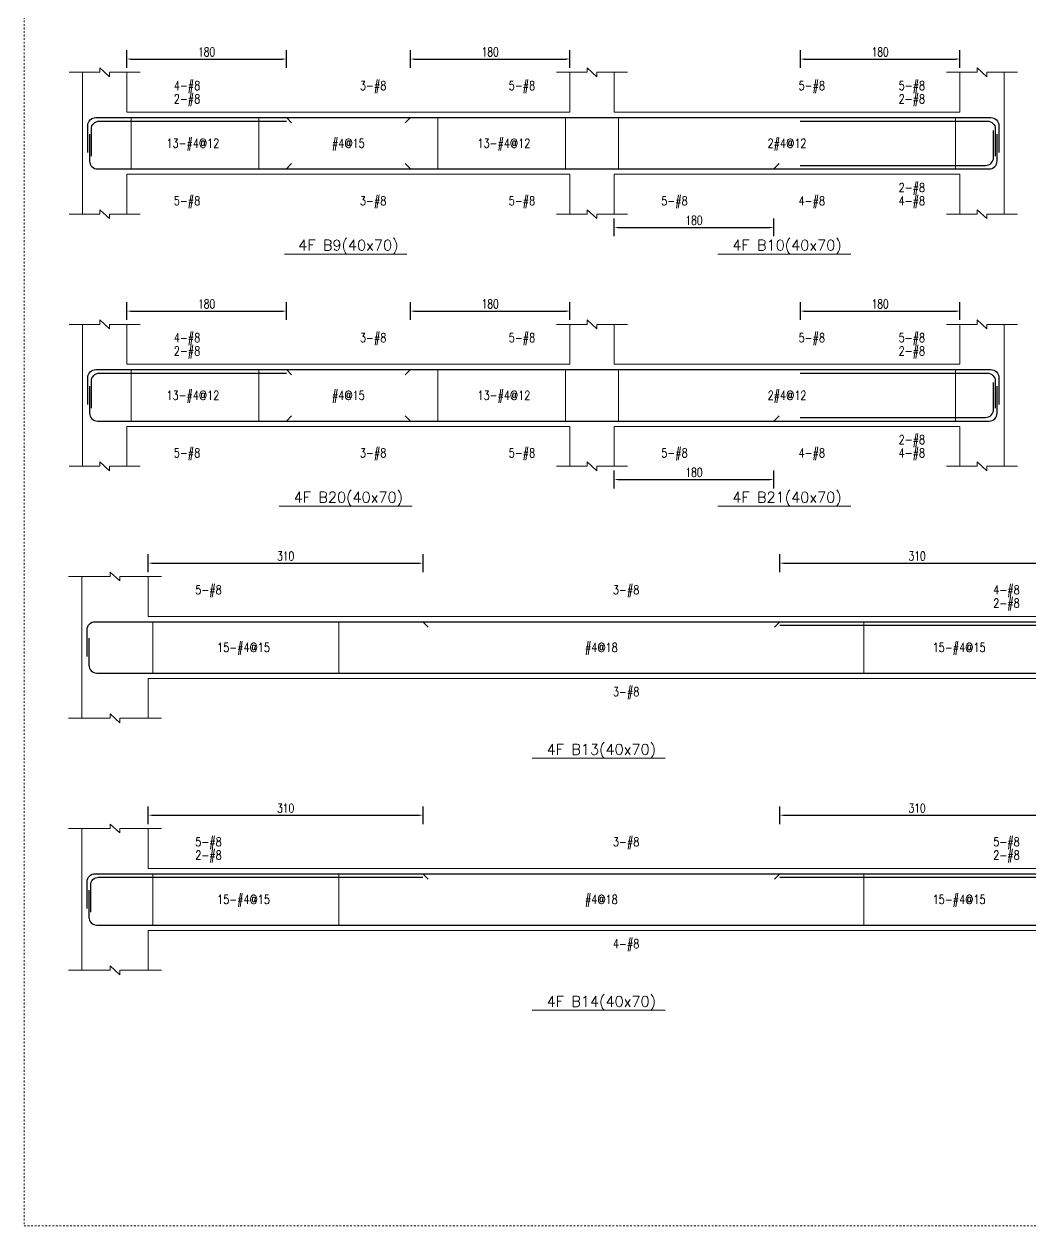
# Model space of a CAD drawing. Header units: millimetres. Extents: x 50 to 17750, y -6050 to -1000.
# Drawn here: x 7150 to 8285, y -3500 to -2144 of the extents above; entities that cross this region are included whole.
import ezdxf
from ezdxf.enums import TextEntityAlignment as Align

# ---------------------------------------------------------------- set-up
doc = ezdxf.new("R2010")
doc.units = ezdxf.units.MM
doc.linetypes.add('DOT', pattern=[4, 2, -2])
for name, color, linetype in [('主筋文字', 3, 'Continuous'), ('主筋文字引線', 3, 'Continuous'), ('主筋線', 1, 'Continuous'), ('剪力筋文字', 3, 'Continuous'), ('剪力筋文字引線', 3, 'Continuous'), ('剪力筋線', 3, 'Continuous'), ('圖框', 132, 'DOT'), ('尺寸標註-字串', 4, 'Continuous'), ('梁柱截斷記號', 3, 'Continuous'), ('梁跨名稱', 3, 'Continuous'), ('梁跨名稱底線', 3, 'Continuous'), ('邊界線', 3, 'Continuous')]:
    doc.layers.add(name, color=color, linetype=linetype)
doc.styles.add('note', font='romans', dxfattribs={"width": 0.75, "height": 10})
doc.styles.add('romanc', font='romanc.shx', dxfattribs={"height": 0.2, "bigfont": 'chineset.shx'})
doc.styles.add('romans', font='romans.shx', dxfattribs={"height": 0.2, "bigfont": 'chineset.shx'})
doc.dimstyles.new('BeamRebarDim', dxfattribs={"dimtxt": 12, "dimasz": 4.5, "dimexe": 10, "dimexo": 1, "dimgap": 3, "dimtad": 1, "dimdec": 0, "dimdsep": 46, "dimtxsty": 'note', "dimcen": 2.5, "dimclrd": 256, "dimclre": 256, "dimclrt": 256, "dimadec": 0, "dimazin": 0, "dimtfac": 1, "dimtmove": 0, "dimatfit": 3, "dimfxl": 1, "dimtolj": 1, "dimarcsym": 0})

# ---------------------------------------------------------------- blocks, each defined once
blk = doc.blocks.new('*D86')
at = {"layer": 'Defpoints', "color": 0}
for p in [(7266.015625, -2194.515625), (7446.015625, -2183.515625), (7446.015625, -2194.515625)]:
    blk.add_point(p, dxfattribs=at)
at = {"layer": '尺寸標註-字串', "lineweight": -2}
for p, q in [((7266.015625, -2193.515625), (7266.015625, -2173.515625)), ((7446.015625, -2193.515625), (7446.015625, -2173.515625)), ((7270.515625, -2183.515625), (7441.515625, -2183.515625))]:
    blk.add_line(p, q, dxfattribs=at)
at = {"layer": '尺寸標註-字串'}
for points in [[(7270.515625, -2182.765625), (7270.515625, -2184.265625), (7266.015625, -2183.515625)], [(7441.515625, -2184.265625), (7441.515625, -2182.765625), (7446.015625, -2183.515625)]]:
    blk.add_solid(points, dxfattribs=at)
at = {"layer": '尺寸標註-字串', "insert": (7356.015625, -2175.470625), "char_height": 10, "attachment_point": 5, "style": 'note'}
blk.add_mtext('\\A1;180', dxfattribs=at)
blk = doc.blocks.new('*D87')
at = {"layer": 'Defpoints', "color": 0}
for p in [(7586.015625, -2194.515625), (7766.015625, -2183.515625), (7766.015625, -2194.515625)]:
    blk.add_point(p, dxfattribs=at)
at = {"layer": '尺寸標註-字串', "lineweight": -2}
for p, q in [((7586.015625, -2193.515625), (7586.015625, -2173.515625)), ((7766.015625, -2193.515625), (7766.015625, -2173.515625)), ((7590.515625, -2183.515625), (7761.515625, -2183.515625))]:
    blk.add_line(p, q, dxfattribs=at)
at = {"layer": '尺寸標註-字串'}
for points in [[(7590.515625, -2182.765625), (7590.515625, -2184.265625), (7586.015625, -2183.515625)], [(7761.515625, -2184.265625), (7761.515625, -2182.765625), (7766.015625, -2183.515625)]]:
    blk.add_solid(points, dxfattribs=at)
at = {"layer": '尺寸標註-字串', "insert": (7676.015625, -2175.470625), "char_height": 10, "attachment_point": 5, "style": 'note'}
blk.add_mtext('\\A1;180', dxfattribs=at)
blk = doc.blocks.new('*D88')
at = {"layer": 'Defpoints', "color": 0}
for p in [(8026.015625, -2194.515625), (8206.015625, -2183.515625), (8206.015625, -2194.515625)]:
    blk.add_point(p, dxfattribs=at)
at = {"layer": '尺寸標註-字串', "lineweight": -2}
for p, q in [((8026.015625, -2193.515625), (8026.015625, -2173.515625)), ((8206.015625, -2193.515625), (8206.015625, -2173.515625)), ((8030.515625, -2183.515625), (8201.515625, -2183.515625))]:
    blk.add_line(p, q, dxfattribs=at)
at = {"layer": '尺寸標註-字串'}
for points in [[(8030.515625, -2182.765625), (8030.515625, -2184.265625), (8026.015625, -2183.515625)], [(8201.515625, -2184.265625), (8201.515625, -2182.765625), (8206.015625, -2183.515625)]]:
    blk.add_solid(points, dxfattribs=at)
at = {"layer": '尺寸標註-字串', "insert": (8116.015625, -2175.470625), "char_height": 10, "attachment_point": 5, "style": 'note'}
blk.add_mtext('\\A1;180', dxfattribs=at)
blk = doc.blocks.new('*D89')
at = {"layer": 'Defpoints', "color": 0}
for p in [(7816.015625, -2384.515625), (7996.015625, -2373.515625), (7996.015625, -2384.515625)]:
    blk.add_point(p, dxfattribs=at)
at = {"layer": '尺寸標註-字串', "lineweight": -2}
for p, q in [((7816.015625, -2383.515625), (7816.015625, -2363.515625)), ((7996.015625, -2383.515625), (7996.015625, -2363.515625)), ((7820.515625, -2373.515625), (7991.515625, -2373.515625))]:
    blk.add_line(p, q, dxfattribs=at)
at = {"layer": '尺寸標註-字串'}
for points in [[(7820.515625, -2372.765625), (7820.515625, -2374.265625), (7816.015625, -2373.515625)], [(7991.515625, -2374.265625), (7991.515625, -2372.765625), (7996.015625, -2373.515625)]]:
    blk.add_solid(points, dxfattribs=at)
at = {"layer": '尺寸標註-字串', "insert": (7906.015625, -2365.470625), "char_height": 10, "attachment_point": 5, "style": 'note'}
blk.add_mtext('\\A1;180', dxfattribs=at)
blk = doc.blocks.new('*D96')
at = {"layer": 'Defpoints', "color": 0}
for p in [(7266.015625, -2478.890625), (7446.015625, -2467.890625), (7446.015625, -2478.890625)]:
    blk.add_point(p, dxfattribs=at)
at = {"layer": '尺寸標註-字串', "lineweight": -2}
for p, q in [((7266.015625, -2477.890625), (7266.015625, -2457.890625)), ((7446.015625, -2477.890625), (7446.015625, -2457.890625)), ((7270.515625, -2467.890625), (7441.515625, -2467.890625))]:
    blk.add_line(p, q, dxfattribs=at)
at = {"layer": '尺寸標註-字串'}
for points in [[(7270.515625, -2467.140625), (7270.515625, -2468.640625), (7266.015625, -2467.890625)], [(7441.515625, -2468.640625), (7441.515625, -2467.140625), (7446.015625, -2467.890625)]]:
    blk.add_solid(points, dxfattribs=at)
at = {"layer": '尺寸標註-字串', "insert": (7356.015625, -2459.845625), "char_height": 10, "attachment_point": 5, "style": 'note'}
blk.add_mtext('\\A1;180', dxfattribs=at)
blk = doc.blocks.new('*D97')
at = {"layer": 'Defpoints', "color": 0}
for p in [(7586.015625, -2478.890625), (7766.015625, -2467.890625), (7766.015625, -2478.890625)]:
    blk.add_point(p, dxfattribs=at)
at = {"layer": '尺寸標註-字串', "lineweight": -2}
for p, q in [((7586.015625, -2477.890625), (7586.015625, -2457.890625)), ((7766.015625, -2477.890625), (7766.015625, -2457.890625)), ((7590.515625, -2467.890625), (7761.515625, -2467.890625))]:
    blk.add_line(p, q, dxfattribs=at)
at = {"layer": '尺寸標註-字串'}
for points in [[(7590.515625, -2467.140625), (7590.515625, -2468.640625), (7586.015625, -2467.890625)], [(7761.515625, -2468.640625), (7761.515625, -2467.140625), (7766.015625, -2467.890625)]]:
    blk.add_solid(points, dxfattribs=at)
at = {"layer": '尺寸標註-字串', "insert": (7676.015625, -2459.845625), "char_height": 10, "attachment_point": 5, "style": 'note'}
blk.add_mtext('\\A1;180', dxfattribs=at)
blk = doc.blocks.new('*D98')
at = {"layer": 'Defpoints', "color": 0}
for p in [(8026.015625, -2478.890625), (8206.015625, -2467.890625), (8206.015625, -2478.890625)]:
    blk.add_point(p, dxfattribs=at)
at = {"layer": '尺寸標註-字串', "lineweight": -2}
for p, q in [((8026.015625, -2477.890625), (8026.015625, -2457.890625)), ((8206.015625, -2477.890625), (8206.015625, -2457.890625)), ((8030.515625, -2467.890625), (8201.515625, -2467.890625))]:
    blk.add_line(p, q, dxfattribs=at)
at = {"layer": '尺寸標註-字串'}
for points in [[(8030.515625, -2467.140625), (8030.515625, -2468.640625), (8026.015625, -2467.890625)], [(8201.515625, -2468.640625), (8201.515625, -2467.140625), (8206.015625, -2467.890625)]]:
    blk.add_solid(points, dxfattribs=at)
at = {"layer": '尺寸標註-字串', "insert": (8116.015625, -2459.845625), "char_height": 10, "attachment_point": 5, "style": 'note'}
blk.add_mtext('\\A1;180', dxfattribs=at)
blk = doc.blocks.new('*D99')
at = {"layer": 'Defpoints', "color": 0}
for p in [(7816.015625, -2668.890625), (7996.015625, -2657.890625), (7996.015625, -2668.890625)]:
    blk.add_point(p, dxfattribs=at)
at = {"layer": '尺寸標註-字串', "lineweight": -2}
for p, q in [((7816.015625, -2667.890625), (7816.015625, -2647.890625)), ((7996.015625, -2667.890625), (7996.015625, -2647.890625)), ((7820.515625, -2657.890625), (7991.515625, -2657.890625))]:
    blk.add_line(p, q, dxfattribs=at)
at = {"layer": '尺寸標註-字串'}
for points in [[(7820.515625, -2657.140625), (7820.515625, -2658.640625), (7816.015625, -2657.890625)], [(7991.515625, -2658.640625), (7991.515625, -2657.140625), (7996.015625, -2657.890625)]]:
    blk.add_solid(points, dxfattribs=at)
at = {"layer": '尺寸標註-字串', "insert": (7906.015625, -2649.845625), "char_height": 10, "attachment_point": 5, "style": 'note'}
blk.add_mtext('\\A1;180', dxfattribs=at)
blk = doc.blocks.new('*D100')
at = {"layer": 'Defpoints', "color": 0}
for p in [(7600.234375, -2752.265625), (7290.234375, -2763.265625), (7600.234375, -2763.265625)]:
    blk.add_point(p, dxfattribs=at)
at = {"layer": '尺寸標註-字串', "lineweight": -2}
for p, q in [((7290.234375, -2762.265625), (7290.234375, -2742.265625)), ((7294.734375, -2752.265625), (7595.734375, -2752.265625)), ((7600.234375, -2762.265625), (7600.234375, -2742.265625))]:
    blk.add_line(p, q, dxfattribs=at)
at = {"layer": '尺寸標註-字串'}
for points in [[(7294.734375, -2751.515625), (7294.734375, -2753.015625), (7290.234375, -2752.265625)], [(7595.734375, -2753.015625), (7595.734375, -2751.515625), (7600.234375, -2752.265625)]]:
    blk.add_solid(points, dxfattribs=at)
at = {"layer": '尺寸標註-字串', "insert": (7445.234375, -2744.220625), "char_height": 10, "attachment_point": 5, "style": 'note'}
blk.add_mtext('\\A1;310', dxfattribs=at)
blk = doc.blocks.new('*D101')
at = {"layer": 'Defpoints', "color": 0}
for p in [(8312.734375, -2752.265625), (8002.734375, -2763.265625), (8312.734375, -2763.265625)]:
    blk.add_point(p, dxfattribs=at)
at = {"layer": '尺寸標註-字串', "lineweight": -2}
for p, q in [((8002.734375, -2762.265625), (8002.734375, -2742.265625)), ((8007.234375, -2752.265625), (8308.234375, -2752.265625)), ((8312.734375, -2762.265625), (8312.734375, -2742.265625))]:
    blk.add_line(p, q, dxfattribs=at)
at = {"layer": '尺寸標註-字串'}
for points in [[(8007.234375, -2751.515625), (8007.234375, -2753.015625), (8002.734375, -2752.265625)], [(8308.234375, -2753.015625), (8308.234375, -2751.515625), (8312.734375, -2752.265625)]]:
    blk.add_solid(points, dxfattribs=at)
at = {"layer": '尺寸標註-字串', "insert": (8157.734375, -2744.220625), "char_height": 10, "attachment_point": 5, "style": 'note'}
blk.add_mtext('\\A1;310', dxfattribs=at)
blk = doc.blocks.new('*D106')
at = {"layer": 'Defpoints', "color": 0}
for p in [(7600.234375, -3036.640625), (7290.234375, -3047.640625), (7600.234375, -3047.640625)]:
    blk.add_point(p, dxfattribs=at)
at = {"layer": '尺寸標註-字串', "lineweight": -2}
for p, q in [((7290.234375, -3046.640625), (7290.234375, -3026.640625)), ((7294.734375, -3036.640625), (7595.734375, -3036.640625)), ((7600.234375, -3046.640625), (7600.234375, -3026.640625))]:
    blk.add_line(p, q, dxfattribs=at)
at = {"layer": '尺寸標註-字串'}
for points in [[(7294.734375, -3035.890625), (7294.734375, -3037.390625), (7290.234375, -3036.640625)], [(7595.734375, -3037.390625), (7595.734375, -3035.890625), (7600.234375, -3036.640625)]]:
    blk.add_solid(points, dxfattribs=at)
at = {"layer": '尺寸標註-字串', "insert": (7445.234375, -3028.595625), "char_height": 10, "attachment_point": 5, "style": 'note'}
blk.add_mtext('\\A1;310', dxfattribs=at)
blk = doc.blocks.new('*D107')
at = {"layer": 'Defpoints', "color": 0}
for p in [(8312.734375, -3036.640625), (8002.734375, -3047.640625), (8312.734375, -3047.640625)]:
    blk.add_point(p, dxfattribs=at)
at = {"layer": '尺寸標註-字串', "lineweight": -2}
for p, q in [((8002.734375, -3046.640625), (8002.734375, -3026.640625)), ((8007.234375, -3036.640625), (8308.234375, -3036.640625)), ((8312.734375, -3046.640625), (8312.734375, -3026.640625))]:
    blk.add_line(p, q, dxfattribs=at)
at = {"layer": '尺寸標註-字串'}
for points in [[(8007.234375, -3035.890625), (8007.234375, -3037.390625), (8002.734375, -3036.640625)], [(8308.234375, -3037.390625), (8308.234375, -3035.890625), (8312.734375, -3036.640625)]]:
    blk.add_solid(points, dxfattribs=at)
at = {"layer": '尺寸標註-字串', "insert": (8157.734375, -3028.595625), "char_height": 10, "attachment_point": 5, "style": 'note'}
blk.add_mtext('\\A1;310', dxfattribs=at)

msp = doc.modelspace()

# ---------------------------------------------------------------- linework, layer by layer
at = {"layer": '主筋文字引線', "lineweight": 5}
for points in [[(7306, -2249.5, 0, 1.5, 0), (7306, -2245, 0, 0, 0), (7306, -2213.5, 0, 0, 0), (7316, -2213.5, 0, 0, 0)], [(7516, -2249.5, 0, 1.5, 0), (7516, -2245, 0, 0, 0), (7516, -2213.5, 0, 0, 0), (7526, -2213.5, 0, 0, 0)], [(7681, -2249.5, 0, 1.5, 0), (7681, -2245, 0, 0, 0), (7681, -2213.5, 0, 0, 0), (7694, -2213.5, 0, 0, 0)], [(8011, -2249.5, 0, 1.5, 0), (8011, -2245, 0, 0, 0), (8011, -2213.5, 0, 0, 0), (8021, -2213.5, 0, 0, 0)], [(8121, -2249.5, 0, 1.5, 0), (8121, -2245, 0, 0, 0), (8121, -2213.5, 0, 0, 0), (8134, -2213.5, 0, 0, 0)], [(7306, -2253.5, 0, 1.5, 0), (7306, -2249, 0, 0, 0), (7306, -2228.5, 0, 0, 0), (7316, -2228.5, 0, 0, 0)], [(8121, -2253.5, 0, 1.5, 0), (8121, -2249, 0, 0, 0), (8121, -2228.5, 0, 0, 0), (8134, -2228.5, 0, 0, 0)], [(8121, -2303.5, 0, 1.5, 0), (8121, -2308, 0, 0, 0), (8121, -2328.5, 0, 0, 0), (8134, -2328.5, 0, 0, 0)], [(7306, -2307.5, 0, 1.5, 0), (7306, -2312, 0, 0, 0), (7306, -2343.5, 0, 0, 0), (7316, -2343.5, 0, 0, 0)], [(7516, -2307.5, 0, 1.5, 0), (7516, -2312, 0, 0, 0), (7516, -2343.5, 0, 0, 0), (7526, -2343.5, 0, 0, 0)], [(7681, -2307.5, 0, 1.5, 0), (7681, -2312, 0, 0, 0), (7681, -2343.5, 0, 0, 0), (7694, -2343.5, 0, 0, 0)], [(7856, -2307.5, 0, 1.5, 0), (7856, -2312, 0, 0, 0), (7856, -2343.5, 0, 0, 0), (7866, -2343.5, 0, 0, 0)], [(8011, -2307.5, 0, 1.5, 0), (8011, -2312, 0, 0, 0), (8011, -2343.5, 0, 0, 0), (8021, -2343.5, 0, 0, 0)], [(8121, -2307.5, 0, 1.5, 0), (8121, -2312, 0, 0, 0), (8121, -2343.5, 0, 0, 0), (8134, -2343.5, 0, 0, 0)], [(7306, -2533.9, 0, 1.5, 0), (7306, -2529.4, 0, 0, 0), (7306, -2497.9, 0, 0, 0), (7316, -2497.9, 0, 0, 0)], [(7516, -2533.9, 0, 1.5, 0), (7516, -2529.4, 0, 0, 0), (7516, -2497.9, 0, 0, 0), (7526, -2497.9, 0, 0, 0)], [(7681, -2533.9, 0, 1.5, 0), (7681, -2529.4, 0, 0, 0), (7681, -2497.9, 0, 0, 0), (7694, -2497.9, 0, 0, 0)], [(8011, -2533.9, 0, 1.5, 0), (8011, -2529.4, 0, 0, 0), (8011, -2497.9, 0, 0, 0), (8021, -2497.9, 0, 0, 0)], [(8121, -2533.9, 0, 1.5, 0), (8121, -2529.4, 0, 0, 0), (8121, -2497.9, 0, 0, 0), (8134, -2497.9, 0, 0, 0)], [(7306, -2537.9, 0, 1.5, 0), (7306, -2533.4, 0, 0, 0), (7306, -2512.9, 0, 0, 0), (7316, -2512.9, 0, 0, 0)], [(8121, -2537.9, 0, 1.5, 0), (8121, -2533.4, 0, 0, 0), (8121, -2512.9, 0, 0, 0), (8134, -2512.9, 0, 0, 0)], [(8121, -2587.9, 0, 1.5, 0), (8121, -2592.4, 0, 0, 0), (8121, -2612.9, 0, 0, 0), (8134, -2612.9, 0, 0, 0)], [(7306, -2591.9, 0, 1.5, 0), (7306, -2596.4, 0, 0, 0), (7306, -2627.9, 0, 0, 0), (7316, -2627.9, 0, 0, 0)], [(7516, -2591.9, 0, 1.5, 0), (7516, -2596.4, 0, 0, 0), (7516, -2627.9, 0, 0, 0), (7526, -2627.9, 0, 0, 0)], [(7681, -2591.9, 0, 1.5, 0), (7681, -2596.4, 0, 0, 0), (7681, -2627.9, 0, 0, 0), (7694, -2627.9, 0, 0, 0)], [(7856, -2591.9, 0, 1.5, 0), (7856, -2596.4, 0, 0, 0), (7856, -2627.9, 0, 0, 0), (7866, -2627.9, 0, 0, 0)], [(8011, -2591.9, 0, 1.5, 0), (8011, -2596.4, 0, 0, 0), (8011, -2627.9, 0, 0, 0), (8021, -2627.9, 0, 0, 0)], [(8121, -2591.9, 0, 1.5, 0), (8121, -2596.4, 0, 0, 0), (8121, -2627.9, 0, 0, 0), (8134, -2627.9, 0, 0, 0)], [(7330.2, -2818.3, 0, 1.5, 0), (7330.2, -2813.8, 0, 0, 0), (7330.2, -2782.3, 0, 0, 0), (7340.2, -2782.3, 0, 0, 0)], [(7801.5, -2818.3, 0, 1.5, 0), (7801.5, -2813.8, 0, 0, 0), (7801.5, -2782.3, 0, 0, 0), (7811.5, -2782.3, 0, 0, 0)], [(8227.7, -2818.3, 0, 1.5, 0), (8227.7, -2813.8, 0, 0, 0), (8227.7, -2782.3, 0, 0, 0), (8240.7, -2782.3, 0, 0, 0)], [(8227.7, -2822.3, 0, 1.5, 0), (8227.7, -2817.8, 0, 0, 0), (8227.7, -2797.3, 0, 0, 0), (8240.7, -2797.3, 0, 0, 0)], [(7801.5, -2876.3, 0, 1.5, 0), (7801.5, -2880.8, 0, 0, 0), (7801.5, -2897.3, 0, 0, 0), (7811.5, -2897.3, 0, 0, 0)], [(7330.2, -3102.6, 0, 1.5, 0), (7330.2, -3098.1, 0, 0, 0), (7330.2, -3066.6, 0, 0, 0), (7340.2, -3066.6, 0, 0, 0)], [(7801.5, -3102.6, 0, 1.5, 0), (7801.5, -3098.1, 0, 0, 0), (7801.5, -3066.6, 0, 0, 0), (7811.5, -3066.6, 0, 0, 0)], [(8227.7, -3102.6, 0, 1.5, 0), (8227.7, -3098.1, 0, 0, 0), (8227.7, -3066.6, 0, 0, 0), (8240.7, -3066.6, 0, 0, 0)], [(7330.2, -3106.6, 0, 1.5, 0), (7330.2, -3102.1, 0, 0, 0), (7330.2, -3081.6, 0, 0, 0), (7340.2, -3081.6, 0, 0, 0)], [(8227.7, -3106.6, 0, 1.5, 0), (8227.7, -3102.1, 0, 0, 0), (8227.7, -3081.6, 0, 0, 0), (8240.7, -3081.6, 0, 0, 0)], [(7801.5, -3160.6, 0, 1.5, 0), (7801.5, -3165.1, 0, 0, 0), (7801.5, -3181.6, 0, 0, 0), (7811.5, -3181.6, 0, 0, 0)]]:
    msp.add_lwpolyline(points, format="xyseb", dxfattribs=at)
at = {"layer": '主筋線', "lineweight": 30}
for points in [[(7222, -2288.9), (7222, -2258.4, -0.414214), (7230.9, -2249.5), (7266, -2249.5)], [(8206, -2249.5), (8241.1, -2249.5, -0.414214), (8250, -2258.4), (8250, -2288.9)], [(7226, -2292.9), (7226, -2262.4, -0.414214), (7234.9, -2253.5), (7266, -2253.5)], [(8206, -2253.5), (8237.1, -2253.5, -0.414214), (8246, -2262.4), (8246, -2292.9)], [(8206, -2303.5), (8235.1, -2303.5, 0.414214), (8244, -2294.6), (8244, -2264.1)], [(7224, -2268.1), (7224, -2298.6, 0.414214), (7232.9, -2307.5), (7266, -2307.5)], [(8206, -2307.5), (8239.1, -2307.5, 0.414214), (8248, -2298.6), (8248, -2268.1)], [(7222, -2573.3), (7222, -2542.8, -0.414214), (7230.9, -2533.9), (7266, -2533.9)], [(8206, -2533.9), (8241.1, -2533.9, -0.414214), (8250, -2542.8), (8250, -2573.3)], [(7226, -2577.3), (7226, -2546.8, -0.414214), (7234.9, -2537.9), (7266, -2537.9)], [(8206, -2537.9), (8237.1, -2537.9, -0.414214), (8246, -2546.8), (8246, -2577.3)], [(8206, -2587.9), (8235.1, -2587.9, 0.414214), (8244, -2579), (8244, -2548.5)], [(7224, -2552.5), (7224, -2583, 0.414214), (7232.9, -2591.9), (7266, -2591.9)], [(8206, -2591.9), (8239.1, -2591.9, 0.414214), (8248, -2583), (8248, -2552.5)], [(7221.2, -2857.6), (7221.2, -2827.2, -0.414214), (7230.1, -2818.3), (7290.2, -2818.3)], [(7223.2, -2836.9), (7223.2, -2867.4, 0.414214), (7232.1, -2876.3), (7290.2, -2876.3)], [(7221.2, -3142), (7221.2, -3111.5, -0.414214), (7230.1, -3102.6), (7290.2, -3102.6)], [(7225.2, -3146), (7225.2, -3115.5, -0.414214), (7234.1, -3106.6), (7290.2, -3106.6)], [(7223.2, -3121.3), (7223.2, -3151.8, 0.414214), (7232.1, -3160.6), (7290.2, -3160.6)]]:
    msp.add_lwpolyline(points, format="xyb", dxfattribs=at)
for points in [[(7266, -2249.5), (7446, -2249.5)], [(7446, -2249.5), (7586, -2249.5)], [(7446, -2249.5), (7452, -2255.5)], [(7586, -2249.5), (7580, -2255.5)], [(7586, -2249.5), (7766, -2249.5)], [(7766, -2249.5), (7816, -2249.5)], [(7766, -2249.5), (7816, -2249.5)], [(7816, -2249.5), (8206, -2249.5)], [(7266, -2253.5), (7446, -2253.5)], [(8026, -2253.5), (8206, -2253.5)], [(7446, -2307.5), (7452, -2301.5)], [(7586, -2307.5), (7580, -2301.5)], [(7996, -2307.5), (8002, -2301.5)], [(8026, -2303.5), (8206, -2303.5)], [(7266, -2307.5), (7446, -2307.5)], [(7446, -2307.5), (7586, -2307.5)], [(7586, -2307.5), (7766, -2307.5)], [(7766, -2307.5), (7816, -2307.5)], [(7766, -2307.5), (7816, -2307.5)], [(7816, -2307.5), (7996, -2307.5)], [(7996, -2307.5), (8206, -2307.5)], [(7266, -2533.9), (7446, -2533.9)], [(7446, -2533.9), (7586, -2533.9)], [(7446, -2533.9), (7452, -2539.9)], [(7586, -2533.9), (7580, -2539.9)], [(7586, -2533.9), (7766, -2533.9)], [(7766, -2533.9), (7816, -2533.9)], [(7766, -2533.9), (7816, -2533.9)], [(7816, -2533.9), (8206, -2533.9)], [(7266, -2537.9), (7446, -2537.9)], [(8026, -2537.9), (8206, -2537.9)], [(7446, -2591.9), (7452, -2585.9)], [(7586, -2591.9), (7580, -2585.9)], [(7996, -2591.9), (8002, -2585.9)], [(8026, -2587.9), (8206, -2587.9)], [(7266, -2591.9), (7446, -2591.9)], [(7446, -2591.9), (7586, -2591.9)], [(7586, -2591.9), (7766, -2591.9)], [(7766, -2591.9), (7816, -2591.9)], [(7766, -2591.9), (7816, -2591.9)], [(7816, -2591.9), (7996, -2591.9)], [(7996, -2591.9), (8206, -2591.9)], [(7290.2, -2818.3), (7600.2, -2818.3)], [(7600.2, -2818.3), (8002.7, -2818.3)], [(7600.2, -2818.3), (7606.2, -2824.3)], [(8002.7, -2818.3), (7996.7, -2824.3)], [(8002.7, -2818.3), (8312.7, -2818.3)], [(8002.7, -2822.3), (8312.7, -2822.3)], [(7290.2, -2876.3), (8312.7, -2876.3)], [(7290.2, -3102.6), (7600.2, -3102.6)], [(7600.2, -3102.6), (8002.7, -3102.6)], [(7600.2, -3102.6), (7606.2, -3108.6)], [(8002.7, -3102.6), (7996.7, -3108.6)], [(8002.7, -3102.6), (8312.7, -3102.6)], [(7290.2, -3106.6), (7600.2, -3106.6)], [(8002.7, -3106.6), (8312.7, -3106.6)], [(7290.2, -3160.6), (8312.7, -3160.6)]]:
    msp.add_lwpolyline(points, dxfattribs=at)
at = {"layer": '剪力筋文字引線', "lineweight": 5}
for points in [[(7271, -2278.5, 0, 1.5, 0), (7275.5, -2278.5, 0, 0, 0), (7304.5, -2278.5, 0, 0, 0)], [(7415, -2278.5, 0, 1.5, 0), (7410.5, -2278.5, 0, 0, 0), (7376.5, -2278.5, 0, 0, 0)], [(7415, -2278.5, 0, 1.5, 0), (7419.5, -2278.5, 0, 0, 0), (7492, -2278.5, 0, 0, 0)], [(7617, -2278.5, 0, 1.5, 0), (7612.5, -2278.5, 0, 0, 0), (7540, -2278.5, 0, 0, 0)], [(7617, -2278.5, 0, 1.5, 0), (7621.5, -2278.5, 0, 0, 0), (7655.5, -2278.5, 0, 0, 0)], [(7761, -2278.5, 0, 1.5, 0), (7756.5, -2278.5, 0, 0, 0), (7727.5, -2278.5, 0, 0, 0)], [(7821, -2278.5, 0, 1.5, 0), (7825.5, -2278.5, 0, 0, 0), (7983, -2278.5, 0, 0, 0)], [(8201, -2278.5, 0, 1.5, 0), (8196.5, -2278.5, 0, 0, 0), (8039, -2278.5, 0, 0, 0)], [(7271, -2562.9, 0, 1.5, 0), (7275.5, -2562.9, 0, 0, 0), (7304.5, -2562.9, 0, 0, 0)], [(7415, -2562.9, 0, 1.5, 0), (7410.5, -2562.9, 0, 0, 0), (7376.5, -2562.9, 0, 0, 0)], [(7415, -2562.9, 0, 1.5, 0), (7419.5, -2562.9, 0, 0, 0), (7492, -2562.9, 0, 0, 0)], [(7617, -2562.9, 0, 1.5, 0), (7612.5, -2562.9, 0, 0, 0), (7540, -2562.9, 0, 0, 0)], [(7617, -2562.9, 0, 1.5, 0), (7621.5, -2562.9, 0, 0, 0), (7655.5, -2562.9, 0, 0, 0)], [(7761, -2562.9, 0, 1.5, 0), (7756.5, -2562.9, 0, 0, 0), (7727.5, -2562.9, 0, 0, 0)], [(7821, -2562.9, 0, 1.5, 0), (7825.5, -2562.9, 0, 0, 0), (7983, -2562.9, 0, 0, 0)], [(8201, -2562.9, 0, 1.5, 0), (8196.5, -2562.9, 0, 0, 0), (8039, -2562.9, 0, 0, 0)], [(7295.2, -2847.3, 0, 1.5, 0), (7299.7, -2847.3, 0, 0, 0), (7361.7, -2847.3, 0, 0, 0)], [(7505.2, -2847.3, 0, 1.5, 0), (7500.7, -2847.3, 0, 0, 0), (7433.7, -2847.3, 0, 0, 0)], [(7505.2, -2847.3, 0, 1.5, 0), (7509.7, -2847.3, 0, 0, 0), (7777.5, -2847.3, 0, 0, 0)], [(8097.7, -2847.3, 0, 1.5, 0), (8093.2, -2847.3, 0, 0, 0), (7825.5, -2847.3, 0, 0, 0)], [(8097.7, -2847.3, 0, 1.5, 0), (8102.2, -2847.3, 0, 0, 0), (8169.2, -2847.3, 0, 0, 0)], [(8307.7, -2847.3, 0, 1.5, 0), (8303.2, -2847.3, 0, 0, 0), (8241.2, -2847.3, 0, 0, 0)], [(7295.2, -3131.6, 0, 1.5, 0), (7299.7, -3131.6, 0, 0, 0), (7361.7, -3131.6, 0, 0, 0)], [(7505.2, -3131.6, 0, 1.5, 0), (7500.7, -3131.6, 0, 0, 0), (7433.7, -3131.6, 0, 0, 0)], [(7505.2, -3131.6, 0, 1.5, 0), (7509.7, -3131.6, 0, 0, 0), (7777.5, -3131.6, 0, 0, 0)], [(8097.7, -3131.6, 0, 1.5, 0), (8093.2, -3131.6, 0, 0, 0), (7825.5, -3131.6, 0, 0, 0)], [(8097.7, -3131.6, 0, 1.5, 0), (8102.2, -3131.6, 0, 0, 0), (8169.2, -3131.6, 0, 0, 0)], [(8307.7, -3131.6, 0, 1.5, 0), (8303.2, -3131.6, 0, 0, 0), (8241.2, -3131.6, 0, 0, 0)]]:
    msp.add_lwpolyline(points, format="xyseb", dxfattribs=at)
at = {"layer": '剪力筋線', "lineweight": 5}
for points in [[(7271, -2249.3), (7271, -2307.7)], [(7415, -2249.3), (7415, -2307.7)], [(7617, -2249.3), (7617, -2307.7)], [(7761, -2249.3), (7761, -2307.7)], [(7821, -2249.3), (7821, -2307.7)], [(8201, -2249.3), (8201, -2307.7)], [(7271, -2533.7), (7271, -2592.1)], [(7415, -2533.7), (7415, -2592.1)], [(7617, -2533.7), (7617, -2592.1)], [(7761, -2533.7), (7761, -2592.1)], [(7821, -2533.7), (7821, -2592.1)], [(8201, -2533.7), (8201, -2592.1)], [(7295.2, -2818.1), (7295.2, -2876.4)], [(7505.2, -2818.1), (7505.2, -2876.4)], [(8097.7, -2818.1), (8097.7, -2876.4)], [(7295.2, -3102.5), (7295.2, -3160.8)], [(7505.2, -3102.5), (7505.2, -3160.8)], [(8097.7, -3102.5), (8097.7, -3160.8)]]:
    msp.add_lwpolyline(points, dxfattribs=at)
at = {"layer": '圖框', "lineweight": 5}
msp.add_lwpolyline([(7150, -3500), (10650, -3500), (10650, -1000), (7150, -1000), (7150, -3500)], dxfattribs=at)
at = {"layer": '梁柱截斷記號', "lineweight": 5}
for points in [[(7201, -2198.5), (7235.6, -2198.5), (7235.6, -2193.5), (7246.4, -2203.5), (7246.4, -2198.5), (7281, -2198.5)], [(7751, -2198.5), (7785.6, -2198.5), (7785.6, -2193.5), (7796.4, -2203.5), (7796.4, -2198.5), (7831, -2198.5)], [(8191, -2198.5), (8225.6, -2198.5), (8225.6, -2193.5), (8236.4, -2203.5), (8236.4, -2198.5), (8271, -2198.5)], [(7201, -2358.5), (7235.6, -2358.5), (7235.6, -2353.5), (7246.4, -2363.5), (7246.4, -2358.5), (7281, -2358.5)], [(7751, -2358.5), (7785.6, -2358.5), (7785.6, -2353.5), (7796.4, -2363.5), (7796.4, -2358.5), (7831, -2358.5)], [(8191, -2358.5), (8225.6, -2358.5), (8225.6, -2353.5), (8236.4, -2363.5), (8236.4, -2358.5), (8271, -2358.5)], [(7201, -2482.9), (7235.6, -2482.9), (7235.6, -2477.9), (7246.4, -2487.9), (7246.4, -2482.9), (7281, -2482.9)], [(7751, -2482.9), (7785.6, -2482.9), (7785.6, -2477.9), (7796.4, -2487.9), (7796.4, -2482.9), (7831, -2482.9)], [(8191, -2482.9), (8225.6, -2482.9), (8225.6, -2477.9), (8236.4, -2487.9), (8236.4, -2482.9), (8271, -2482.9)], [(7201, -2642.9), (7235.6, -2642.9), (7235.6, -2637.9), (7246.4, -2647.9), (7246.4, -2642.9), (7281, -2642.9)], [(7751, -2642.9), (7785.6, -2642.9), (7785.6, -2637.9), (7796.4, -2647.9), (7796.4, -2642.9), (7831, -2642.9)], [(8191, -2642.9), (8225.6, -2642.9), (8225.6, -2637.9), (8236.4, -2647.9), (8236.4, -2642.9), (8271, -2642.9)], [(7200.2, -2767.3), (7247.3, -2767.3), (7247.3, -2762.3), (7258.1, -2772.3), (7258.1, -2767.3), (7305.2, -2767.3)], [(7200.2, -2927.3), (7247.3, -2927.3), (7247.3, -2922.3), (7258.1, -2932.3), (7258.1, -2927.3), (7305.2, -2927.3)], [(7200.2, -3051.6), (7247.3, -3051.6), (7247.3, -3046.6), (7258.1, -3056.6), (7258.1, -3051.6), (7305.2, -3051.6)], [(7200.2, -3211.6), (7247.3, -3211.6), (7247.3, -3206.6), (7258.1, -3216.6), (7258.1, -3211.6), (7305.2, -3211.6)]]:
    msp.add_lwpolyline(points, dxfattribs=at)
at = {"layer": '梁跨名稱底線', "lineweight": 5}
for points in [[(7444, -2403.5), (7582, -2403.5)], [(7933, -2403.5), (8083, -2403.5)], [(7438, -2687.9), (7588, -2687.9)], [(7933, -2687.9), (8083, -2687.9)], [(7723.5, -2972.3), (7873.5, -2972.3)], [(7723.5, -3256.6), (7873.5, -3256.6)]]:
    msp.add_lwpolyline(points, dxfattribs=at)
at = {"layer": '邊界線', "lineweight": 5}
for points in [[(7216, -2243.5), (7216, -2198.5)], [(7266, -2198.5), (7266, -2243.5)], [(7766, -2243.5), (7766, -2198.5)], [(7816, -2243.5), (7816, -2198.5)], [(8206, -2243.5), (8206, -2198.5)], [(8256, -2243.5), (8256, -2198.5)], [(7216, -2313.5), (7216, -2243.5)], [(7266, -2243.5), (7766, -2243.5)], [(7816, -2243.5), (8206, -2243.5)], [(8256, -2313.5), (8256, -2243.5)], [(7216, -2358.5), (7216, -2313.5)], [(7266, -2358.5), (7266, -2313.5)], [(7266, -2313.5), (7766, -2313.5)], [(7766, -2358.5), (7766, -2313.5)], [(7816, -2358.5), (7816, -2313.5)], [(7816, -2313.5), (8206, -2313.5)], [(8206, -2358.5), (8206, -2313.5)], [(8256, -2358.5), (8256, -2313.5)], [(7216, -2527.9), (7216, -2482.9)], [(7266, -2482.9), (7266, -2527.9)], [(7766, -2527.9), (7766, -2482.9)], [(7816, -2527.9), (7816, -2482.9)], [(8206, -2527.9), (8206, -2482.9)], [(8256, -2527.9), (8256, -2482.9)], [(7216, -2597.9), (7216, -2527.9)], [(7266, -2527.9), (7766, -2527.9)], [(7816, -2527.9), (8206, -2527.9)], [(8256, -2597.9), (8256, -2527.9)], [(7216, -2642.9), (7216, -2597.9)], [(7266, -2642.9), (7266, -2597.9)], [(7266, -2597.9), (7766, -2597.9)], [(7766, -2642.9), (7766, -2597.9)], [(7816, -2642.9), (7816, -2597.9)], [(7816, -2597.9), (8206, -2597.9)], [(8206, -2642.9), (8206, -2597.9)], [(8256, -2642.9), (8256, -2597.9)], [(7215.2, -2812.3), (7215.2, -2767.3)], [(7290.2, -2767.3), (7290.2, -2812.3)], [(7215.2, -2882.3), (7215.2, -2812.3)], [(7290.2, -2812.3), (8312.7, -2812.3)], [(7215.2, -2927.3), (7215.2, -2882.3)], [(7290.2, -2927.3), (7290.2, -2882.3)], [(7290.2, -2882.3), (8312.7, -2882.3)], [(7215.2, -3096.6), (7215.2, -3051.6)], [(7290.2, -3051.6), (7290.2, -3096.6)], [(7215.2, -3166.6), (7215.2, -3096.6)], [(7290.2, -3096.6), (8312.7, -3096.6)], [(7215.2, -3211.6), (7215.2, -3166.6)], [(7290.2, -3211.6), (7290.2, -3166.6)], [(7290.2, -3166.6), (8312.7, -3166.6)]]:
    msp.add_lwpolyline(points, dxfattribs=at)

# ---------------------------------------------------------------- texts
at = {"layer": '主筋文字', "style": 'romans', "width": 0.8}
for s, p in [('4-#8', (7319, -2213.5)), ('3-#8', (7529, -2213.5)), ('5-#8', (7697, -2213.5)), ('5-#8', (8024, -2213.5)), ('5-#8', (8137, -2213.5)), ('2-#8', (7319, -2228.5)), ('2-#8', (8137, -2228.5)), ('2-#8', (8137, -2328.5)), ('5-#8', (7319, -2343.5)), ('3-#8', (7529, -2343.5)), ('5-#8', (7697, -2343.5)), ('5-#8', (7869, -2343.5)), ('4-#8', (8024, -2343.5)), ('4-#8', (8137, -2343.5)), ('4-#8', (7319, -2497.9)), ('3-#8', (7529, -2497.9)), ('5-#8', (7697, -2497.9)), ('5-#8', (8024, -2497.9)), ('5-#8', (8137, -2497.9)), ('2-#8', (7319, -2512.9)), ('2-#8', (8137, -2512.9)), ('2-#8', (8137, -2612.9)), ('5-#8', (7319, -2627.9)), ('3-#8', (7529, -2627.9)), ('5-#8', (7697, -2627.9)), ('5-#8', (7869, -2627.9)), ('4-#8', (8024, -2627.9)), ('4-#8', (8137, -2627.9)), ('5-#8', (7343.2, -2782.3)), ('3-#8', (7814.5, -2782.3)), ('4-#8', (8243.7, -2782.3)), ('2-#8', (8243.7, -2797.3)), ('3-#8', (7814.5, -2897.3)), ('5-#8', (7343.2, -3066.6)), ('3-#8', (7814.5, -3066.6)), ('5-#8', (8243.7, -3066.6)), ('2-#8', (7343.2, -3081.6)), ('2-#8', (8243.7, -3081.6)), ('4-#8', (7814.5, -3181.6))]:
    msp.add_text(s, height=10, dxfattribs=at).set_placement(p, align=Align.MIDDLE_LEFT)
at = {"layer": '剪力筋文字', "style": 'romans', "width": 0.8}
for s, p in [('13-#4@12', (7340.5, -2283.5)), ('#4@15', (7516, -2283.5)), ('13-#4@12', (7691.5, -2283.5)), ('2#4@12', (8011, -2283.5)), ('13-#4@12', (7340.5, -2567.9)), ('#4@15', (7516, -2567.9)), ('13-#4@12', (7691.5, -2567.9)), ('2#4@12', (8011, -2567.9)), ('15-#4@15', (7397.7, -2852.3)), ('#4@18', (7801.5, -2852.3)), ('15-#4@15', (8205.2, -2852.3)), ('15-#4@15', (7397.7, -3136.6)), ('#4@18', (7801.5, -3136.6)), ('15-#4@15', (8205.2, -3136.6))]:
    msp.add_text(s, height=10, dxfattribs=at).set_placement(p, align=Align.CENTER)
at = {"layer": '梁跨名稱', "style": 'romanc'}
for s, p in [('4F B9(40x70)', (7516, -2399.5)), ('4F B10(40x70)', (8011, -2399.5)), ('4F B20(40x70)', (7516, -2683.9)), ('4F B21(40x70)', (8011, -2683.9)), ('4F B13(40x70)', (7801.5, -2968.3)), ('4F B14(40x70)', (7801.5, -3252.6))]:
    msp.add_text(s, height=12, dxfattribs=at).set_placement(p, align=Align.CENTER)

# ---------------------------------------------------------------- dimensions: what is measured, and where the dimension line sits
at = {"layer": '尺寸標註-字串'}
for base, p1, p2, picture, middle in [((7446, -2183.5), (7266, -2194.5), (7446, -2194.5), '*D86', (7356, -2175.5)), ((7766, -2183.5), (7586, -2194.5), (7766, -2194.5), '*D87', (7676, -2175.5)), ((8206, -2183.5), (8026, -2194.5), (8206, -2194.5), '*D88', (8116, -2175.5)), ((7996, -2373.5), (7816, -2384.5), (7996, -2384.5), '*D89', (7906, -2365.5)), ((7446, -2467.9), (7266, -2478.9), (7446, -2478.9), '*D96', (7356, -2459.8)), ((7766, -2467.9), (7586, -2478.9), (7766, -2478.9), '*D97', (7676, -2459.8)), ((8206, -2467.9), (8026, -2478.9), (8206, -2478.9), '*D98', (8116, -2459.8)), ((7996, -2657.9), (7816, -2668.9), (7996, -2668.9), '*D99', (7906, -2649.8)), ((7600.2, -2752.3), (7290.2, -2763.3), (7600.2, -2763.3), '*D100', (7445.2, -2744.2)), ((8312.7, -2752.3), (8002.7, -2763.3), (8312.7, -2763.3), '*D101', (8157.7, -2744.2)), ((7600.2, -3036.6), (7290.2, -3047.6), (7600.2, -3047.6), '*D106', (7445.2, -3028.6)), ((8312.7, -3036.6), (8002.7, -3047.6), (8312.7, -3047.6), '*D107', (8157.7, -3028.6))]:
    dim = msp.add_linear_dim(base=base, p1=p1, p2=p2, dimstyle='BeamRebarDim', dxfattribs=at)
    dim.commit()
    dim.dimension.update_dxf_attribs({"geometry": picture, "text_midpoint": middle})

doc.saveas('drawing.dxf')
